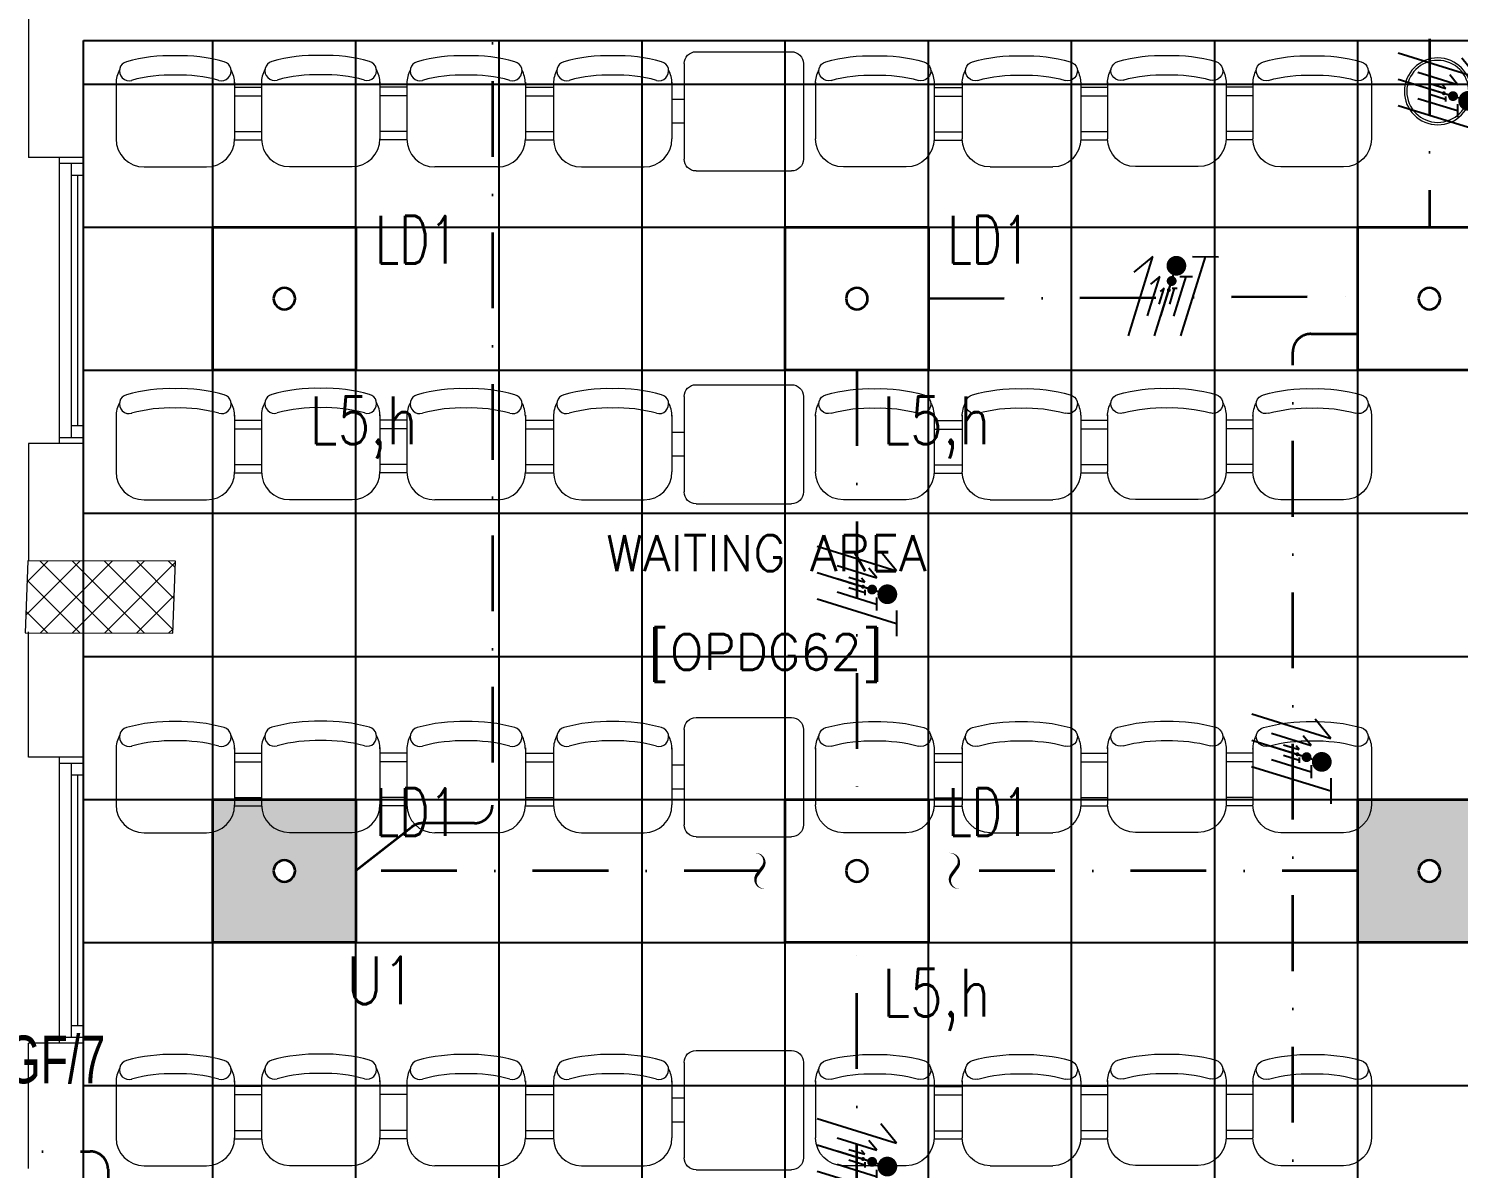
# Model space of a CAD drawing. Header units: inches. Extents: x -12418 to 183584, y -29325 to 19878.
# Drawn here: x 5228 to 11222, y -947 to 3833 of the extents above; entities that cross this region are included whole.
import ezdxf
from ezdxf import colors
from ezdxf.entities.mleader import LeaderData, LeaderLine
from ezdxf.enums import TextEntityAlignment as Align
from ezdxf.math import Vec2, Vec3

# ---------------------------------------------------------------- set-up
doc = ezdxf.new("R2010")
doc.units = ezdxf.units.IN
doc.header["$LTSCALE"] = 25
doc.header["$MEASUREMENT"] = 0
doc.linetypes.add('DASHDOT', pattern=[25.4, 12.7, -6.35, 0, -6.35])
doc.layers.get('0').update_dxf_attribs({"color": 8})
for name, color, linetype, lineweight in [('00-Ground Floor$0$72_EGR_BASE_TEXT', 252, 'Continuous', 5), ('00-Ground Floor$0$Aluminum', 251, 'Continuous', 5), ('00-Ground Floor$0$C-HYDR-CTCH', 251, 'Continuous', 5), ('00-Ground Floor$0$Hatch', 254, 'Continuous', 5), ('00-Ground Floor$0$LOADING', 253, 'Continuous', 5), ('00-Ground Floor$0$Walls', 251, 'Continuous', 5), ('E-LITE-CIRC', 6, 'Continuous', 25), ('E-LITE-CIRC-NUMB', 6, 'Continuous', 25), ('E-LITE-CLNG', 150, 'Continuous', 35), ('E-LITE-CLNG-CNDT', 6, 'DASHDOT', 35), ('E-LITE-CTRL', 6, 'Continuous', 25), ('E-LITE-IDEN', 6, 'Continuous', 25), ('E-LITE-TEXT', 6, 'Continuous', 25), ('E-POWR-WIRE', 6, 'Continuous', 25), ('E-POWR-WIRE @ 100', 6, 'Continuous', 25), ('E-POWR-WIRE @ 20', 6, 'Continuous', 25), ('E-POWR-WIRE @ 50', 6, 'Continuous', 25)]:
    doc.layers.add(name, color=color, linetype=linetype, lineweight=lineweight)
doc.layers.add('00-Ground Floor$0$False Ceiling', color=251, linetype='Continuous')
doc.layers.add('E-LIGHTING CONDUIT', color=6, linetype='Continuous')
doc.styles.add('00-Ground Floor$0$SIMPLEX', font='SIMPLEX.shx', dxfattribs={"height": 150})
doc.styles.add('00-Ground Floor$0$Standard', font='arial.ttf')
doc.styles.add('DC_Elc_Romans', font='elc_romans.shx', dxfattribs={"width": 0.7})
doc.styles.add('DC_Simplex', font='SIMPLEX.shx', dxfattribs={"width": 0.7})

# ---------------------------------------------------------------- blocks, each defined once
blk = doc.blocks.new('00-Ground Floor$0$3 seats beam chair')
at = {"layer": '00-Ground Floor$0$LOADING', "ltscale": 20}
for p, q in [((-740534, -1008988.2), (-740317.9, -1008988.2)), ((-740534, -1008988.2), (-740295.5, -1008988.2)), ((-740178.3, -1009367.9), (-740178.3, -1009105.4)), ((-740534, -1009485), (-740295.5, -1009485)), ((-740511, -1009485), (-740511, -1009602.9)), ((-740474.9, -1009485), (-740474.9, -1009602.9)), ((-740325, -1009485), (-740325, -1009602.9)), ((-740290.3, -1009484.9), (-740290.3, -1009602.9)), ((-740534, -1009602.8), (-740295.5, -1009602.8)), ((-740178.3, -1009720), (-740178.3, -1009982.5)), ((-740534, -1010099.7), (-740295.5, -1010099.7)), ((-740534, -1010099.7), (-740317.9, -1010099.7)), ((-740512.3, -1010099.6), (-740512.3, -1010212.3)), ((-740476.2, -1010099.6), (-740476.2, -1010212.3)), ((-740326.3, -1010099.6), (-740326.3, -1010212.3)), ((-740291.5, -1010099.6), (-740291.5, -1010212.4)), ((-740535.3, -1010212.3), (-740319.1, -1010212.3)), ((-740535.3, -1010212.3), (-740296.7, -1010212.3)), ((-740179.5, -1010592), (-740179.5, -1010329.5)), ((-740535.3, -1010709.2), (-740296.7, -1010709.2)), ((-740512.3, -1010821.9), (-740512.3, -1010709.2)), ((-740476.2, -1010821.9), (-740476.2, -1010709.2)), ((-740326.3, -1010821.9), (-740326.3, -1010709.2)), ((-740291.5, -1010821.9), (-740291.5, -1010709.1)), ((-740534, -1010821.8), (-740295.5, -1010821.8)), ((-740534, -1010821.8), (-740317.9, -1010821.8)), ((-740178.3, -1011201.5), (-740178.3, -1010939)), ((-740534, -1011318.7), (-740295.5, -1011318.7))]:
    blk.add_line(p, q, dxfattribs=at)
for centre, radius, start, end in [((-740580.4, -1009042.7), 40.5, 344.36103, 164.36104), ((-740528.8, -1009105.4), 117.2, 90, 118.96988), ((-740295.5, -1009105.4), 117.2, 0, 90), ((-739957.4, -1009217.1), 687.4, 164.36103, 181.62474), ((-739957.4, -1009217.1), 606.4, 164.36103, 181.84194), ((-739957.4, -1009256.1), 687.4, 178.37526, 195.63897), ((-739957.4, -1009256.1), 606.4, 178.15806, 195.63897), ((-740295.5, -1009367.9), 117.2, 270, 0), ((-740580.4, -1009430.5), 40.5, 195.63896, 15.63897), ((-740528.8, -1009367.9), 117.2, 241.03012, 270), ((-740580.4, -1009657.4), 40.5, 344.36103, 164.36104), ((-740528.8, -1009720), 117.2, 90, 118.96988), ((-740295.5, -1009720), 117.2, 0, 90), ((-739957.4, -1009831.8), 687.4, 164.36103, 181.62474), ((-739957.4, -1009831.8), 606.4, 164.36103, 181.84194), ((-739957.4, -1009870.8), 687.4, 178.37526, 195.63897), ((-739957.4, -1009870.8), 606.4, 178.15806, 195.63897), ((-740295.5, -1009982.5), 117.2, 270, 0), ((-740580.4, -1010045.1), 40.5, 195.63896, 15.63897), ((-740528.8, -1009982.5), 117.2, 241.03012, 270), ((-740581.6, -1010266.9), 40.5, 344.36103, 164.36104), ((-740530.1, -1010329.5), 117.2, 90, 118.96988), ((-740296.7, -1010329.5), 117.2, 0, 90), ((-739958.7, -1010441.3), 687.4, 164.36103, 181.62474), ((-739958.7, -1010441.3), 606.4, 164.36103, 181.84194), ((-739958.7, -1010480.3), 687.4, 178.37526, 195.63897), ((-739958.7, -1010480.3), 606.4, 178.15806, 195.63897), ((-740581.6, -1010654.6), 40.5, 195.63896, 15.63897), ((-740296.7, -1010592), 117.2, 270, 0), ((-740530.1, -1010592), 117.2, 241.03012, 270), ((-740528.8, -1010939), 117.2, 90, 118.96988), ((-740295.5, -1010939), 117.2, 0, 90), ((-739957.4, -1011050.8), 687.4, 164.36103, 181.62474), ((-740580.4, -1010876.4), 40.5, 344.36103, 164.36104), ((-739957.4, -1011050.8), 606.4, 164.36103, 181.84194), ((-739957.4, -1011089.8), 687.4, 178.37526, 195.63897), ((-739957.4, -1011089.8), 606.4, 178.15806, 195.63897), ((-740295.5, -1011201.5), 117.2, 270, 0), ((-740580.4, -1011264.1), 40.5, 195.63896, 15.63897), ((-740528.8, -1011201.5), 117.2, 241.03012, 270)]:
    blk.add_arc(centre, radius, start, end, dxfattribs=at)
at = {"layer": '00-Ground Floor$0$LOADING', "ltscale": 10, "style": '00-Ground Floor$0$Standard'}
blk.add_attdef('NMF0003', text='', height=50, dxfattribs=at).set_placement((-740377, -1009031.1), align=Align.TOP_CENTER)
blk = doc.blocks.new('00-Ground Floor$0$GF21009T-P')
for p, q in [((0.4002, 0.5), (0, 0.5)), ((-0.0499, 0.4501), (-0.0499, 0.0499)), ((0.4501, 0.4501), (0.4501, 0.0499)), ((0.4501, 0.3), (0.5001, 0.3)), ((0.4501, 0.2), (0.5001, 0.2)), ((0.4002, 0), (0, 0))]:
    blk.add_line(p, q)
for centre, start, end in [((0, 0.4501), 90, 180), ((0.4002, 0.4501), 0, 90), ((0, 0.0499), 180, 270), ((0.4002, 0.0499), 270, 0)]:
    blk.add_arc(centre, 0.0499, start, end)
blk = doc.blocks.new('00-Ground Floor$0$WM00001-P')
at = {"layer": '00-Ground Floor$0$LOADING'}
for radius in [0.14, 0.13]:
    blk.add_circle((0, 0), radius, dxfattribs=at)
blk = doc.blocks.new('00-Ground Floor$0$A$Ce9e1c4c3')
at = {"layer": '00-Ground Floor$0$False Ceiling', "color": 254, "linetype": 'Continuous'}
for p, q in [((-94542.1, -2747.4, 0), (-94542.1, 3782.6, 0)), ((-94542.1, 3782.6, 0), (-87736.7, 3782.6, 0)), ((-94000, -2747.4), (-94000, 3782.6)), ((-93400, -2747.4), (-93400, 3782.6)), ((-92800, -2747.4), (-92800, 3782.6)), ((-92200, -2747.4), (-92200, 3782.6)), ((-91600, -2747.4), (-91600, 3782.6)), ((-91000, -2747.4), (-91000, 3782.6)), ((-90400, -2747.4), (-90400, 3782.6)), ((-89800, -2747.4), (-89800, 3782.6)), ((-89200, -2747.4), (-89200, 3782.6)), ((-94542.1, 3600), (-87736.7, 3600)), ((-94542.1, 3000), (-87736.7, 3000)), ((-94542.1, 2400), (-87736.7, 2400)), ((-94542.1, 1800), (-87736.7, 1800)), ((-94542.1, 1200), (-87736.7, 1200)), ((-94542.1, 600), (-87736.7, 600)), ((-94542.1, 0), (-87736.7, 0)), ((-94542.1, -600), (-87736.7, -600))]:
    blk.add_line(p, q, dxfattribs=at)
blk = doc.blocks.new('00-Ground Floor')
at = {"layer": '00-Ground Floor$0$Hatch'}
h = blk.add_hatch(dxfattribs=at)
h.set_pattern_fill('ANSI37', color=256, scale=30)
h.set_pattern_definition([(45, (-1981.42, -13099.68), (-67.35192, 67.35192), []), (135, (-1981.42, -13099.68), (-67.35192, -67.35192), [])])
h.paths.add_polyline_path([(48971.2, 8818.2), (48367.3, 8810.1), (48371.2, 8521.7), (48975.1, 8529.8)])
h.paths.add_polyline_path([(41810.5, 8810.5), (41227, 8805), (41207, 8513.7), (41790.5, 8519.1)])
h.paths.add_polyline_path([(27433.5, 8803.1), (26834.4, 8799), (26828.7, 8506), (27427.8, 8510)])
h.paths.add_polyline_path([(34618.7, 8805.3), (34017.5, 8797.8), (34009.3, 8512.1), (34610.5, 8519.6)])
h.paths.add_polyline_path([(20214.3, 8812.4), (19607.8, 8790.5), (19622.4, 8498), (20228.8, 8519.8)])
h.paths.add_polyline_path([(13477.7, 8802), (12255.7, 8825.9), (12249.3, 8529.8), (13471.3, 8505.8)])
h.paths.add_polyline_path([(13491.8, 1601.9), (12276.8, 1586.2), (12263.3, 1293.7), (13478.3, 1309.4)])
h.paths.add_polyline_path([(13465.7, -5591.3), (12262.6, -5607.3), (12256.9, -5900.3), (13460, -5884.3)])
h.paths.add_polyline_path([(13484.2, -12790), (12287.5, -12801.4), (12290.4, -13095.9), (13487, -13084.4)])
h.paths.add_polyline_path([(5849.2, -12787.9), (5245.6, -12791.6), (5256.3, -13077.1), (5859.8, -13073.4)])
h.paths.add_polyline_path([(5833.8, -5589.9), (5236.9, -5588.3), (5236.8, -5889.5), (5833.6, -5891)])
h.paths.add_polyline_path([(5843.6, 1599.7), (5224.3, 1600.9), (5213.7, 1298), (5833, 1296.7)])
h.paths.add_polyline_path([(5820.3, 8779.1), (5219.7, 8793.5), (5216, 8503.9), (5816.7, 8489.4)])
h.paths.add_polyline_path([(-1378.8, 8777.2), (-1981.4, 8799.9), (-1979.5, 8511.6), (-1376.9, 8488.9)])
h.paths.add_polyline_path([(-1371.1, -5601.1), (-1973.1, -5608.1), (-1969.7, -5899.7), (-1367.7, -5892.7)])
h.paths.add_polyline_path([(-1353.5, -12795.7), (-1951.9, -12796.7), (-1947.1, -13097.4), (-1348.7, -13096.4)])
h.paths.add_polyline_path([(20233.2, -12782.5), (19627.5, -12795.4), (19633.2, -13096.6), (20238.9, -13083.7)])
h.paths.add_polyline_path([(20226.6, -5590), (19632.3, -5607.6), (19634.4, -5904.1), (20228.7, -5886.6)])
h.paths.add_polyline_path([(20217.9, 1618), (19619, 1610.4), (19623, 1310.2), (20221.9, 1317.9)])
h.paths.add_polyline_path([(27418.3, 1602.8), (26816.3, 1607.5), (26820.6, 1315.3), (27422.5, 1310.7)])
h.paths.add_polyline_path([(27422, -5579.9), (26818.1, -5597.5), (26831.6, -5897.5), (27431.7, -5876.5)])
h.paths.add_polyline_path([(27438.1, -12795.9), (26834.3, -12789.3), (26831.9, -13075), (27435.7, -13081.6)])
h.paths.add_polyline_path([(34636.6, -12785.4), (34039.3, -12800), (34048.3, -13099.7), (34645.6, -13085.1)])
h.paths.add_polyline_path([(34629.3, -5597.1), (34028, -5595.2), (34029.2, -5892.4), (34630.4, -5894.3)])
h.paths.add_polyline_path([(34592.8, 1606.7), (34012, 1611.4), (34031.7, 1321.6), (34612.5, 1316.9)])
h.paths.add_polyline_path([(41796.2, 1606), (41198.6, 1619.8), (41200.6, 1327.8), (41798.2, 1314.1)])
h.paths.add_polyline_path([(41797.2, -5592.6), (41228.8, -5600.2), (41230.6, -5894.3), (41799, -5886.7)])
h.paths.add_polyline_path([(41834.3, -12789.7), (41229, -12792.4), (41230.4, -13096.9), (41835.6, -13094.3)])
h.paths.add_polyline_path([(49008.5, -12790.2), (48420.5, -12774.1), (48407.3, -13081.4), (48995.3, -13097.4)])
h.paths.add_polyline_path([(48992.7, -5590.8), (48389.5, -5589.7), (48387.5, -5886.2), (48990.7, -5887.3)])
at = {"layer": '00-Ground Floor$0$Aluminum'}
for p, q in [((5357.9, 2092.6, 0), (5357.9, 3292.6, 0)), ((5357.9, 3267.6, 0), (5457.9, 3267.6, 0)), ((5407.9, 2117.6, 0), (5407.9, 3267.6, 0)), ((5457.9, 2092.6, 0), (5457.9, 3292.6, 0)), ((5407.9, 3217.6, 0), (5457.9, 3217.6, 0)), ((5432.9, 3217.6, 0), (5432.9, 2167.6, 0)), ((5407.9, 2167.6, 0), (5457.9, 2167.6, 0)), ((5357.9, 2117.6, 0), (5457.9, 2117.6, 0)), ((5357.9, -422.4, 0), (5357.9, 777.6, 0)), ((5357.9, 752.6, 0), (5457.9, 752.6, 0)), ((5407.9, -397.4, 0), (5407.9, 752.6, 0)), ((5457.9, -422.4, 0), (5457.9, 777.6, 0)), ((5407.9, 702.6, 0), (5457.9, 702.6, 0)), ((5432.9, 702.6, 0), (5432.9, -347.4, 0)), ((5407.9, -347.4, 0), (5457.9, -347.4, 0)), ((5357.9, -397.4, 0), (5457.9, -397.4, 0))]:
    blk.add_line(p, q, dxfattribs=at)
at = {"layer": '00-Ground Floor$0$C-HYDR-CTCH', "flags": 128}
blk.add_lwpolyline([(5224.3, 1600.9), (5213.7, 1298), (5833, 1296.7), (5843.6, 1599.7), (5224.3, 1600.9)], dxfattribs=at)
at = {"layer": '00-Ground Floor$0$Walls'}
for p, q in [((5227.9, 8502.6, 0), (5227.9, 3292.6, 0)), ((5457.9, 3782.6, 0), (11347.9, 3782.6, 0)), ((5457.9, 3782.6, 0), (5457.9, 3292.6, 0)), ((5457.9, 3292.6, 0), (5227.9, 3292.6, 0)), ((5227.9, 2092.6, 0), (5227.9, 1602.6, 0)), ((5457.9, 2092.6, 0), (5227.9, 2092.6, 0)), ((5457.9, 2092.6, 0), (5457.9, 1602.6, 0)), ((5227.9, 777.6, 0), (5227.9, 1302.6, 0)), ((5457.9, 1302.6, 0), (5457.9, 777.6, 0)), ((5457.9, 777.6, 0), (5227.9, 777.6, 0)), ((5227.9, -947.4, 0), (5227.9, -422.4, 0)), ((5457.9, -422.4, 0), (5227.9, -422.4, 0)), ((5457.9, -422.4, 0), (5457.9, -947.4, 0))]:
    blk.add_line(p, q, dxfattribs=at)
at = {"layer": '00-Ground Floor$0$False Ceiling', "color": 254}
blk.add_blockref('00-Ground Floor$0$A$Ce9e1c4c3', (100000, 0), dxfattribs=at)
at = {"layer": '00-Ground Floor$0$LOADING', "rotation": 270}
for p in [(1016913.2, -736925.9, 0), (1016913.2, -738322.1, 0), (1016913.2, -739718.2, 0), (1016913.2, -741114.3, 0)]:
    blk.add_blockref('00-Ground Floor$0$3 seats beam chair', p, dxfattribs=at)
at = {"layer": '00-Ground Floor$0$LOADING', "extrusion": (1.27212e-09, 3.51192e-12, 1), "xscale": -1000, "yscale": 1000, "zscale": 1000, "rotation": 4.580824759514712e-06}
for p in [(8426, 3235.4, 0), (8426, 1839.3, 0), (8426, 443.2, 0), (8426, -952.9, 0)]:
    blk.add_blockref('00-Ground Floor$0$GF21009T-P', p, dxfattribs=at)
at = {"layer": '00-Ground Floor$0$LOADING', "xscale": -1, "rotation": 90}
for p in [(-1000461.4, -736925.9, 0), (-1000461.4, -738322.1, 0), (-1000461.4, -739718.2, 0), (-1000461.4, -741114.3, 0)]:
    blk.add_blockref('00-Ground Floor$0$3 seats beam chair', p, dxfattribs=at)
at = {"layer": '00-Ground Floor$0$LOADING', "extrusion": (2.24019e-05, -2.25232e-18, -1), "xscale": 1000, "yscale": 1000, "zscale": 1000, "rotation": 180}
blk.add_blockref('00-Ground Floor$0$WM00001-P', (-11135, 3569.3, 0.2), dxfattribs=at)
at = {"layer": '00-Ground Floor$0$72_EGR_BASE_TEXT', "char_height": 150, "attachment_point": 2, "style": '00-Ground Floor$0$SIMPLEX'}
for s, insert in [('WAITING AREA', (8320.7, 1707.8, 0)), ('[OPDG62]', (8317.8, 1293.6, 0))]:
    blk.add_mtext(s, dxfattribs=dict(at, insert=insert))
blk = doc.blocks.new('*U291')
h = blk.add_hatch(color=254)
h.dxf.hatch_style = 1
h.paths.add_polyline_path([(-300, 300), (-300, -300), (300, -300), (300, 300)])
edge = h.paths.add_edge_path(flags=16)
edge.add_arc((0, 0), 45, 0, 360)
blk.add_lwpolyline([(-300, 300), (-300, -300), (300, -300), (300, 300)], close=True)
blk.add_circle((0, 0), 45)
at = {"layer": 'E-LITE-CIRC-NUMB', "style": 'DC_Simplex', "width": 0.7, "flags": 8}
blk.add_attdef('CIRCUIT', text='', height=200, rotation=0, dxfattribs=at).set_placement((-473.9, 300), align=Align.RIGHT)
at = {"layer": 'E-LITE-CTRL', "style": 'DC_Simplex', "width": 0.7, "flags": 8}
blk.add_attdef('CONTROL', (1118.9, -935), '', height=200, rotation=360, dxfattribs=at)
at = {"layer": 'E-LITE-IDEN', "style": 'DC_Simplex', "width": 0.7, "flags": 8}
blk.add_attdef('TYPE', (-380, 146.8), '', height=200, rotation=360, dxfattribs=at)
blk = doc.blocks.new('*U290')
h = blk.add_hatch(color=254)
h.dxf.hatch_style = 1
h.paths.add_polyline_path([(-300, 300), (-300, -300), (300, -300), (300, 300)])
edge = h.paths.add_edge_path(flags=16)
edge.add_arc((0, 0), 45, 0, 360)
blk.add_lwpolyline([(-300, 300), (-300, -300), (300, -300), (300, 300)], close=True)
blk.add_circle((0, 0), 45)
at = {"layer": 'E-LITE-CIRC-NUMB', "style": 'DC_Simplex', "width": 0.7, "flags": 8}
blk.add_attdef('CIRCUIT', text='', height=200, rotation=0, dxfattribs=at).set_placement((-473.9, 300), align=Align.RIGHT)
at = {"layer": 'E-LITE-CTRL', "style": 'DC_Simplex', "width": 0.7, "flags": 8}
blk.add_attdef('CONTROL', (1118.9, -935), '', height=200, rotation=360, dxfattribs=at)
at = {"layer": 'E-LITE-IDEN', "style": 'DC_Simplex', "width": 0.7, "flags": 8}
blk.add_attdef('TYPE', (-380, 146.8), '', height=200, rotation=360, dxfattribs=at)
blk = doc.blocks.new('*U59')
blk.add_lwpolyline([(-300, 300), (-300, -300), (300, -300), (300, 300)], close=True)
blk.add_circle((0, 0), 45)
at = {"layer": 'E-LITE-CIRC-NUMB', "style": 'DC_Simplex', "width": 0.7, "flags": 8}
blk.add_attdef('CIRCUIT', text='', height=200, rotation=0, dxfattribs=at).set_placement((-473.9, 300), align=Align.RIGHT)
at = {"layer": 'E-LITE-CTRL', "style": 'DC_Simplex', "width": 0.7, "flags": 8}
blk.add_attdef('CONTROL', (1118.9, -935), '', height=200, rotation=360, dxfattribs=at)
at = {"layer": 'E-LITE-IDEN', "style": 'DC_Simplex', "width": 0.7, "flags": 8}
blk.add_attdef('TYPE', (-380, 146.8), '', height=200, rotation=360, dxfattribs=at)
blk = doc.blocks.new('DC_Arrow-ArrowEllipse')
at = {"color": 0}
blk.add_ellipse((0, 0), major_axis=(0.4, 0), ratio=0.4, dxfattribs=at)
at = {"color": 0, "ltscale": 0.5}
blk.add_solid([(-1.4, 0.167), (-0.4, 0), (-1.4, -0.167)], dxfattribs=at)
blk = doc.blocks.new('*U82')
for p, q in [((-1.658, 1.617), (1.663, 0.587)), ((1.663, 0.587), (1.004, 1.389)), ((-1.66, 0.515), (1.66, -0.515)), ((-1.663, -0.587), (1.658, -1.617)), ((1.659, -1.078), (1.657, -2.157))]:
    blk.add_line(p, q)
at = {"const_width": 0.414}
blk.add_lwpolyline([(1.278, -0.19, 1), (1.277, -0.604, 1)], format="xyb", close=True, dxfattribs=at)
blk = doc.blocks.new('*U1363')
at = {"layer": 'E-POWR-WIRE @ 100', "xscale": 100, "yscale": 100, "zscale": 100}
blk.add_blockref('*U82', (10521.2, 797.1, 0), dxfattribs=at)
at = {"layer": 'E-POWR-WIRE @ 20', "xscale": 20, "yscale": 20, "zscale": 20}
blk.add_blockref('*U82', (10521.2, 797.1, 0), dxfattribs=at)
at = {"layer": 'E-POWR-WIRE @ 50', "xscale": 50, "yscale": 50, "zscale": 50}
blk.add_blockref('*U82', (10521.2, 797.1, 0), dxfattribs=at)
blk = doc.blocks.new('*U1377')
at = {"layer": 'E-POWR-WIRE @ 100', "xscale": 100, "yscale": 100, "zscale": 100}
blk.add_blockref('*U82', (8700, 1500), dxfattribs=at)
at = {"layer": 'E-POWR-WIRE @ 20', "xscale": 20, "yscale": 20, "zscale": 20}
blk.add_blockref('*U82', (8700, 1500), dxfattribs=at)
at = {"layer": 'E-POWR-WIRE @ 50', "xscale": 50, "yscale": 50, "zscale": 50}
blk.add_blockref('*U82', (8700, 1500), dxfattribs=at)
blk = doc.blocks.new('*U1378')
at = {"layer": 'E-POWR-WIRE @ 100', "xscale": 100, "yscale": 100, "zscale": 100}
blk.add_blockref('*U82', (8700, -900), dxfattribs=at)
at = {"layer": 'E-POWR-WIRE @ 20', "xscale": 20, "yscale": 20, "zscale": 20}
blk.add_blockref('*U82', (8700, -900), dxfattribs=at)
at = {"layer": 'E-POWR-WIRE @ 50', "xscale": 50, "yscale": 50, "zscale": 50}
blk.add_blockref('*U82', (8700, -900), dxfattribs=at)
blk = doc.blocks.new('*U1379')
at = {"layer": 'E-POWR-WIRE @ 100', "xscale": 100, "yscale": 100, "zscale": 100}
blk.add_blockref('*U82', (11135, 3569.3), dxfattribs=at)
at = {"layer": 'E-POWR-WIRE @ 20', "xscale": 20, "yscale": 20, "zscale": 20}
blk.add_blockref('*U82', (11135, 3569.3), dxfattribs=at)
at = {"layer": 'E-POWR-WIRE @ 50', "xscale": 50, "yscale": 50, "zscale": 50}
blk.add_blockref('*U82', (11135, 3569.3), dxfattribs=at)
blk = doc.blocks.new('*U74')
for p, q in [((-1.617, -1.658), (-0.587, 1.663)), ((-0.587, 1.663), (-1.389, 1.004)), ((-0.515, -1.66), (0.515, 1.66)), ((0.587, -1.663), (1.617, 1.658)), ((1.078, 1.659), (2.157, 1.657))]:
    blk.add_line(p, q)
at = {"const_width": 0.414}
blk.add_lwpolyline([(0.19, 1.278, 1), (0.604, 1.277, 1)], format="xyb", close=True, dxfattribs=at)
blk = doc.blocks.new('*U1382')
at = {"layer": 'E-POWR-WIRE @ 100', "xscale": 100, "yscale": 100, "zscale": 100}
blk.add_blockref('*U74', (9999.7, 2710.2), dxfattribs=at)
at = {"layer": 'E-POWR-WIRE @ 20', "xscale": 20, "yscale": 20, "zscale": 20}
blk.add_blockref('*U74', (9999.7, 2710.2), dxfattribs=at)
at = {"layer": 'E-POWR-WIRE @ 50', "xscale": 50, "yscale": 50, "zscale": 50}
blk.add_blockref('*U74', (9999.7, 2710.2), dxfattribs=at)
blk = doc.blocks.new('CD-CUT')
at = {"linetype": 'Continuous'}
blk.add_lwpolyline([(-30.4, 100, 0, 1.75, 0), (-13.9, 97.3, 1.75, 17.5, -0.545095), (15.4, 21.1, 17.5, 17.5, 0), (-15.4, -21.1, 17.5, 1.75, 0.545095), (13.9, -97.3, 1.75, 0, 0), (30.4, -100, 0, 0, 0)], format="xyseb", dxfattribs=at)

msp = doc.modelspace()

# ---------------------------------------------------------------- linework, layer by layer
at = {"layer": 'E-LITE-CLNG-CNDT', "color": 1, "elevation": 0}
msp.add_lwpolyline([(7632.9, 6227.6), (7247.2, 6227.6, 0.414214), (7172.2, 6152.6), (7172.2, 575.3, -0.414214), (7097.2, 500.3), (6880.2, 500.3, 0.168365), (6833.8, 484.2), (6600, 300)], format="xyb", dxfattribs=at)
at = {"layer": 'E-LITE-CLNG-CNDT'}
for points in [[(9300, 4500), (11025, 4500, -0.414214), (11100, 4425), (11100, 3000)], [(10800, -2100), (10602.6, -2100, -0.414214), (10527.6, -2025), (10527.6, 2476.9, -0.414214), (10602.6, 2551.9), (10800, 2551.9)], [(2904.7, -876.2), (5485.9, -876.2, -0.414214), (5560.9, -951.2), (5560.9, -2552.4, 0.414214), (5635.9, -2627.4), (19051.4, -2627.4, -0.414214), (19126.4, -2702.4), (19126.4, -2847.4)]]:
    msp.add_lwpolyline(points, format="xyb", dxfattribs=at)
for points in [[(9000, 2700), (10800, 2710.2)], [(8700, 2400), (8700, 600)], [(8700, -1800), (8700, 0)]]:
    msp.add_lwpolyline(points, dxfattribs=at)
at = {"layer": 'E-LITE-CLNG-CNDT', "color": 1}
for points in [[(8293.5, 300), (6600, 300)], [(10800, 300), (9109, 300)]]:
    msp.add_lwpolyline(points, dxfattribs=at)

# ---------------------------------------------------------------- block references
at = {"layer": 'E-LIGHTING CONDUIT', "xscale": 0.762, "yscale": 0.762, "zscale": 0.762}
for p in [(8293.5, 300), (9109, 300)]:
    msp.add_blockref('CD-CUT', p, dxfattribs=at)
at = {"layer": 'E-LITE-CLNG'}
ref = msp.add_blockref('*U59', (6300, 2700), dxfattribs=dict(at, xscale=-1))
ref.add_attrib('TYPE', 'LD1', (6680, 2846.8), dxfattribs={"layer": 'E-LITE-IDEN', "height": 200, "rotation": 0, "style": 'DC_Simplex', "width": 0.7, "flags": 8})
ref = msp.add_blockref('*U59', (8700, 2700), dxfattribs=dict(at, xscale=-1))
ref.add_attrib('TYPE', 'LD1', (9080, 2846.8), dxfattribs={"layer": 'E-LITE-IDEN', "height": 200, "rotation": 0, "style": 'DC_Simplex', "width": 0.7, "flags": 8})
ref = msp.add_blockref('*U59', (11100, 2700), dxfattribs=dict(at, xscale=-1))
ref.add_attrib('TYPE', 'LD1', (11480, 2846.8), dxfattribs={"layer": 'E-LITE-IDEN', "height": 200, "rotation": 0, "style": 'DC_Simplex', "width": 0.7, "flags": 8})
ref = msp.add_blockref('*U291', (6300, 300), dxfattribs=dict(at, xscale=-1))
ref.add_attrib('TYPE', 'LD1', (6680, 446.8), dxfattribs={"layer": 'E-LITE-IDEN', "height": 200, "rotation": 0, "style": 'DC_Simplex', "width": 0.7, "flags": 8})
ref = msp.add_blockref('*U59', (8700, 300), dxfattribs=dict(at, xscale=-1))
ref.add_attrib('TYPE', 'LD1', (9080, 446.8), dxfattribs={"layer": 'E-LITE-IDEN', "height": 200, "rotation": 0, "style": 'DC_Simplex', "width": 0.7, "flags": 8})
ref = msp.add_blockref('*U290', (11100, 300), dxfattribs=dict(at, xscale=-1))
ref.add_attrib('TYPE', 'LD1', (11480, 446.8), dxfattribs={"layer": 'E-LITE-IDEN', "height": 200, "rotation": 0, "style": 'DC_Simplex', "width": 0.7, "flags": 8})
at = {"layer": 'E-LITE-CLNG-CNDT', "color": 1}
msp.add_blockref('00-Ground Floor', (0, 0), dxfattribs=at)
at = {"layer": 'E-POWR-WIRE'}
for name in ['*U1379', '*U1382', '*U1377', '*U1363', '*U1378']:
    msp.add_blockref(name, (0, 0), dxfattribs=at)

# ---------------------------------------------------------------- texts
at = {"layer": 'E-LITE-CIRC', "style": 'DC_Simplex', "width": 0.8}
for s, p in [('L5,h', (6406.5, 2090)), ('L5,h', (8806.5, 2090)), ('U1', (6560.8, -258.9)), ('L5,h', (8806.5, -310))]:
    msp.add_text(s, height=200, rotation=0.00003, dxfattribs=at).set_placement(p)

# ---------------------------------------------------------------- leaders
at = {"layer": 'E-LITE-TEXT'}
ml = msp.add_multileader_mtext('Standard', dxfattribs=at)
ml.set_content('TO LP-GF/7', color=256, style='DC_Elc_Romans')
ml.set_leader_properties(color=45)
ml.set_arrow_properties(name='DC_Arrow-ArrowEllipse')
ml.build(insert=Vec2(0, 0))
ml.multileader.update_dxf_attribs({"dogleg_length": 2, "arrow_head_size": 200, "scale": 100})
ctx = ml.context
ctx.base_point, ctx.scale, ctx.char_height, ctx.arrow_head_size, ctx.landing_gap_size, ctx.plane_origin = Vec3(4329.2, -523.8), 100, 200, 200, 200, Vec3(-6567.7, -531.2)
notes = []
notes.append((ctx, [(0, (1, 1, 0), (4129.2, -523.8), (1, 0), 200, [(0, [(3841.9, -862.1)], 0, [])])]))
ctx.mtext.insert, ctx.mtext.flow_direction = Vec3(4529.2, -390.5), 5
for ctx, leaders in notes:
    for number, flags, end, landing, length, lines in leaders:
        leader = LeaderData()
        leader.index, (leader.has_last_leader_line, leader.has_dogleg_vector, leader.attachment_direction) = number, flags
        leader.last_leader_point, leader.dogleg_vector, leader.dogleg_length = Vec3(end), Vec3(landing), length
        for number, points, colour, breaks in lines:
            line = LeaderLine()
            line.index, line.vertices, line.color, line.breaks = number, Vec3.list(points), colors.encode_raw_color(colour), breaks
            leader.lines.append(line)
        ctx.leaders.append(leader)

doc.saveas('drawing.dxf')
